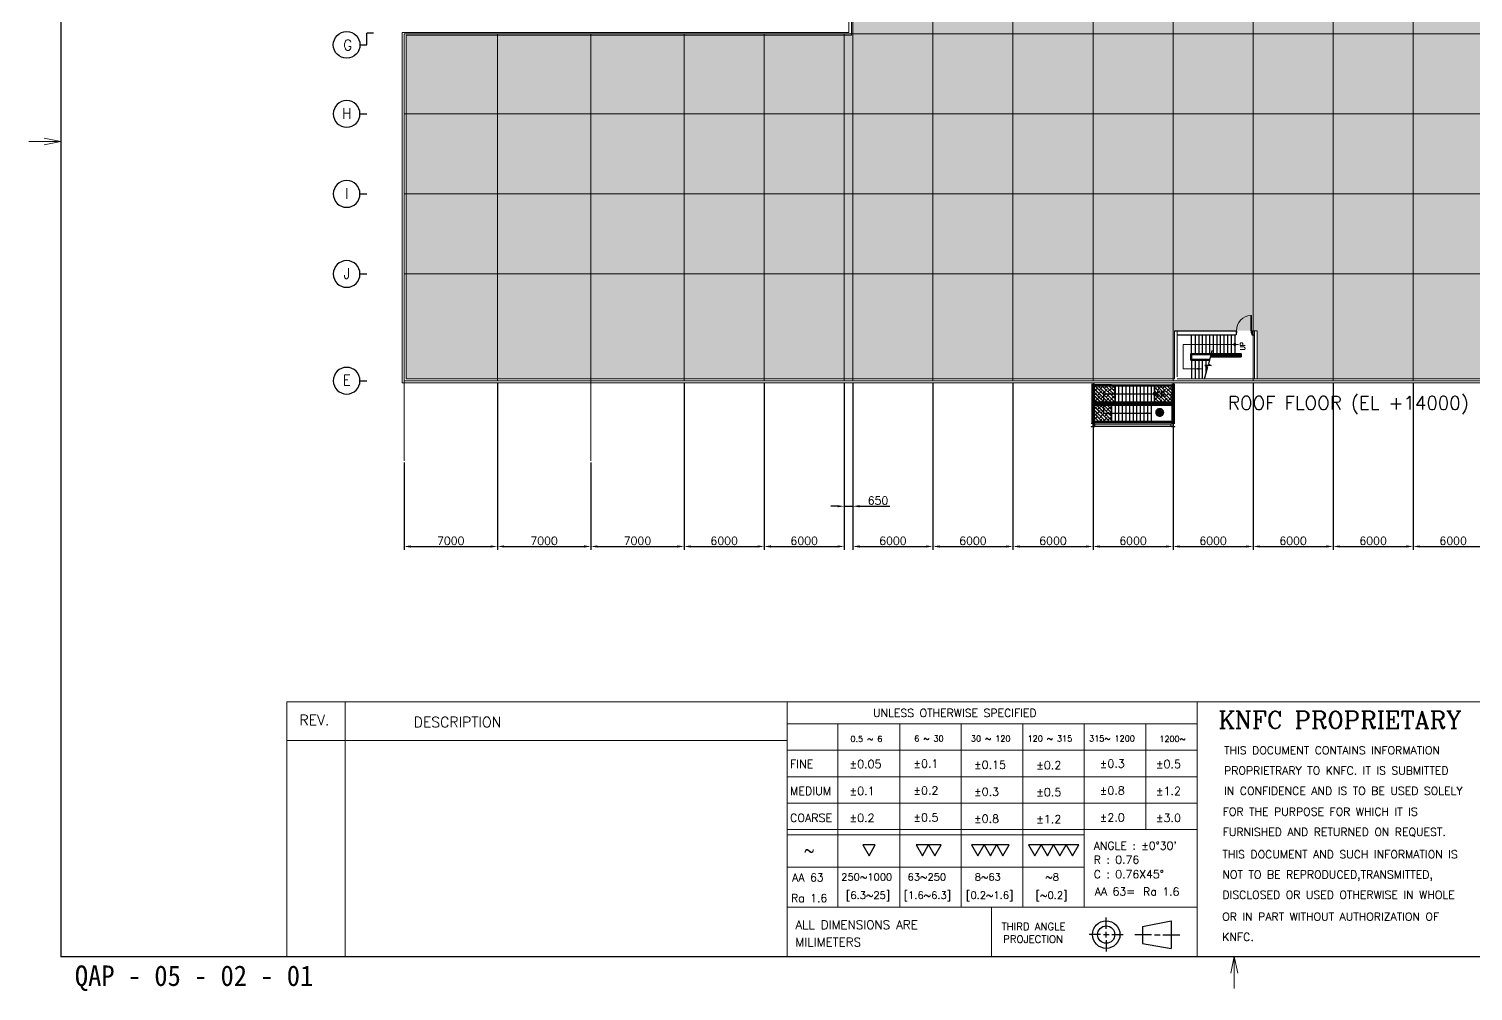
# Model space of a CAD drawing. Extents: x -59767 to 1106559, y -1290 to 1129522.
# Drawn here: x 435 to 108703, y 658654 to 730790 of the extents above; entities that cross this region are included whole.
import ezdxf
from ezdxf.enums import TextEntityAlignment as Align

# ---------------------------------------------------------------- set-up
doc = ezdxf.new("R2010")
doc.units = 0
doc.linetypes.add('CENTER', pattern=[2, 1.25, -0.25, 0.25, -0.25])
doc.linetypes.add('PHANTOMX2', pattern=[5, 2.5, -0.5, 0.5, -0.5, 0.5, -0.5])
doc.layers.get('0').update_dxf_attribs({"linetype": 'CONTINUOUS', "lineweight": 9})
doc.layers.get('Defpoints').update_dxf_attribs({"linetype": 'CONTINUOUS', "lineweight": 9})
for name, color, linetype in [('1', 2, 'CONTINUOUS'), ('15', 1, 'CONTINUOUS'), ('7', 7, 'CONTINUOUS'), ('CY', 4, 'CONTINUOUS'), ('DIM', 7, 'CONTINUOUS'), ('M', 6, 'CONTINUOUS'), ('W-FIN', 4, 'CONTINUOUS'), ('WINDOW', 6, 'CONTINUOUS')]:
    doc.layers.add(name, color=color, linetype=linetype)
for name, color, linetype, lineweight in [('CENTER', 1, 'CENTER', 9), ('COL', 4, 'CONTINUOUS', 5), ('TEXT', 3, 'CONTINUOUS', 9), ('WALL', 7, 'CONTINUOUS', 9), ('WALL_200', 3, 'CONTINUOUS', 9), ('WALL_300', 7, 'CONTINUOUS', 9), ('중간선', 5, 'CONTINUOUS', 9), ('중심선', 1, 'CENTER', 9), ('치수선', 6, 'CONTINUOUS', 9)]:
    doc.layers.add(name, color=color, linetype=linetype, lineweight=lineweight)
doc.styles.add('ROMANC', font='romanc.shx', dxfattribs={"bigfont": 'whtgtxt.shx'})
doc.styles.add('ROMANS', font='romans.shx', dxfattribs={"bigfont": 'whgtxt.shx'})
doc.styles.get("Standard").update_dxf_attribs({"font": 'romans.shx', "bigfont": 'whtgtxt.shx'})
doc.styles.add('굴림체', font='')
doc.styles.get('굴림체').set_extended_font_data('GulimChe')
doc.dimstyles.new('ISO-25', dxfattribs={"dimscale": 200, "dimtxt": 3, "dimasz": 2.5, "dimexe": 1.25, "dimexo": 0.625, "dimtad": 1, "dimdec": 0, "dimdsep": 46, "dimtxsty": 'Standard', "dimcen": 2.5, "dimadec": 0, "dimazin": 0, "dimtp": 0.1, "dimtm": 0.1, "dimtfac": 0.6, "dimtdec": 0, "dimtmove": 0, "dimatfit": 3, "dimfxl": 1, "dimtvp": 1, "dimtolj": 1, "dimarcsym": 0})

# ---------------------------------------------------------------- blocks, each defined once
blk = doc.blocks.new('*D296')
at = {"layer": 'Defpoints', "color": 0}
for p in [(35558, 704415), (28558, 698415), (35558, 691987)]:
    blk.add_point(p, dxfattribs=at)
at = {"layer": '치수선', "color": 0, "lineweight": -2}
for p, q in [((35558, 704290), (35558, 691737)), ((28558, 698290), (28558, 691737)), ((29058, 691987), (35058, 691987))]:
    blk.add_line(p, q, dxfattribs=at)
at = {"layer": '치수선', "color": 0}
for points in [[(29058, 692070), (29058, 691904), (28558, 691987)], [(35058, 691904), (35058, 692070), (35558, 691987)]]:
    blk.add_solid(points, dxfattribs=at)
at = {"layer": '치수선', "color": 0, "insert": (32058, 692412), "char_height": 600, "attachment_point": 5}
blk.add_mtext('\\A1;7000', dxfattribs=at)
blk = doc.blocks.new('*D297')
at = {"layer": 'Defpoints', "color": 0}
for p in [(35558, 704115), (42558, 698415), (42558, 691987)]:
    blk.add_point(p, dxfattribs=at)
at = {"layer": '치수선', "color": 0, "lineweight": -2}
for p, q in [((35558, 703990), (35558, 691737)), ((42558, 698290), (42558, 691737)), ((36058, 691987), (42058, 691987))]:
    blk.add_line(p, q, dxfattribs=at)
at = {"layer": '치수선', "color": 0}
for points in [[(36058, 692070), (36058, 691904), (35558, 691987)], [(42058, 691904), (42058, 692070), (42558, 691987)]]:
    blk.add_solid(points, dxfattribs=at)
at = {"layer": '치수선', "color": 0, "insert": (39058, 692412), "char_height": 600, "attachment_point": 5}
blk.add_mtext('\\A1;7000', dxfattribs=at)
blk = doc.blocks.new('*D298')
at = {"layer": 'Defpoints', "color": 0}
for p in [(49558, 704415), (42558, 698415), (49558, 691987)]:
    blk.add_point(p, dxfattribs=at)
at = {"layer": '치수선', "color": 0, "lineweight": -2}
for p, q in [((49558, 704290), (49558, 691737)), ((42558, 698290), (42558, 691737)), ((43058, 691987), (49058, 691987))]:
    blk.add_line(p, q, dxfattribs=at)
at = {"layer": '치수선', "color": 0}
for points in [[(43058, 692070), (43058, 691904), (42558, 691987)], [(49058, 691904), (49058, 692070), (49558, 691987)]]:
    blk.add_solid(points, dxfattribs=at)
at = {"layer": '치수선', "color": 0, "insert": (46058, 692412), "char_height": 600, "attachment_point": 5}
blk.add_mtext('\\A1;7000', dxfattribs=at)
blk = doc.blocks.new('*D299')
at = {"layer": 'Defpoints', "color": 0}
for p in [(49558, 704415), (55558, 704415), (55558, 691987)]:
    blk.add_point(p, dxfattribs=at)
at = {"layer": '치수선', "color": 0, "lineweight": -2}
for p, q in [((49558, 704290), (49558, 691737)), ((55558, 704290), (55558, 691737)), ((50058, 691987), (55058, 691987))]:
    blk.add_line(p, q, dxfattribs=at)
at = {"layer": '치수선', "color": 0}
for points in [[(50058, 692070), (50058, 691904), (49558, 691987)], [(55058, 691904), (55058, 692070), (55558, 691987)]]:
    blk.add_solid(points, dxfattribs=at)
at = {"layer": '치수선', "color": 0, "insert": (52558, 692412), "char_height": 600, "attachment_point": 5}
blk.add_mtext('\\A1;6000', dxfattribs=at)
blk = doc.blocks.new('*D300')
at = {"layer": 'Defpoints', "color": 0}
for p in [(55558, 704415), (61558, 704415), (61558, 691987)]:
    blk.add_point(p, dxfattribs=at)
at = {"layer": '치수선', "color": 0, "lineweight": -2}
for p, q in [((55558, 704290), (55558, 691737)), ((61558, 704290), (61558, 691737)), ((56058, 691987), (61058, 691987))]:
    blk.add_line(p, q, dxfattribs=at)
at = {"layer": '치수선', "color": 0}
for points in [[(56058, 692070), (56058, 691904), (55558, 691987)], [(61058, 691904), (61058, 692070), (61558, 691987)]]:
    blk.add_solid(points, dxfattribs=at)
at = {"layer": '치수선', "color": 0, "insert": (58558, 692412), "char_height": 600, "attachment_point": 5}
blk.add_mtext('\\A1;6000', dxfattribs=at)
blk = doc.blocks.new('*D301')
at = {"layer": 'Defpoints', "color": 0}
for p in [(62208, 704415), (68208, 704415), (68208, 691987)]:
    blk.add_point(p, dxfattribs=at)
at = {"layer": '치수선', "color": 0, "lineweight": -2}
for p, q in [((62208, 704290), (62208, 691737)), ((68208, 704290), (68208, 691737)), ((62708, 691987), (67708, 691987))]:
    blk.add_line(p, q, dxfattribs=at)
at = {"layer": '치수선', "color": 0}
for points in [[(62708, 692070), (62708, 691904), (62208, 691987)], [(67708, 691904), (67708, 692070), (68208, 691987)]]:
    blk.add_solid(points, dxfattribs=at)
at = {"layer": '치수선', "color": 0, "insert": (65208, 692412), "char_height": 600, "attachment_point": 5}
blk.add_mtext('\\A1;6000', dxfattribs=at)
blk = doc.blocks.new('*D302')
at = {"layer": 'Defpoints', "color": 0}
for p in [(68208, 704415), (74208, 704415), (74208, 691987)]:
    blk.add_point(p, dxfattribs=at)
at = {"layer": '치수선', "color": 0, "lineweight": -2}
for p, q in [((68208, 704290), (68208, 691737)), ((74208, 704290), (74208, 691737)), ((68708, 691987), (73708, 691987))]:
    blk.add_line(p, q, dxfattribs=at)
at = {"layer": '치수선', "color": 0}
for points in [[(68708, 692070), (68708, 691904), (68208, 691987)], [(73708, 691904), (73708, 692070), (74208, 691987)]]:
    blk.add_solid(points, dxfattribs=at)
at = {"layer": '치수선', "color": 0, "insert": (71208, 692412), "char_height": 600, "attachment_point": 5}
blk.add_mtext('\\A1;6000', dxfattribs=at)
blk = doc.blocks.new('*D303')
at = {"layer": 'Defpoints', "color": 0}
for p in [(74208, 704415), (80208, 704415), (80208, 691987)]:
    blk.add_point(p, dxfattribs=at)
at = {"layer": '치수선', "color": 0, "lineweight": -2}
for p, q in [((74208, 704290), (74208, 691737)), ((80208, 704290), (80208, 691737)), ((74708, 691987), (79708, 691987))]:
    blk.add_line(p, q, dxfattribs=at)
at = {"layer": '치수선', "color": 0}
for points in [[(74708, 692070), (74708, 691904), (74208, 691987)], [(79708, 691904), (79708, 692070), (80208, 691987)]]:
    blk.add_solid(points, dxfattribs=at)
at = {"layer": '치수선', "color": 0, "insert": (77208, 692412), "char_height": 600, "attachment_point": 5}
blk.add_mtext('\\A1;6000', dxfattribs=at)
blk = doc.blocks.new('*D304')
at = {"layer": 'Defpoints', "color": 0}
for p in [(80208, 704415), (86208, 704415), (86208, 691987)]:
    blk.add_point(p, dxfattribs=at)
at = {"layer": '치수선', "color": 0, "lineweight": -2}
for p, q in [((80208, 704290), (80208, 691737)), ((86208, 704290), (86208, 691737)), ((80708, 691987), (85708, 691987))]:
    blk.add_line(p, q, dxfattribs=at)
at = {"layer": '치수선', "color": 0}
for points in [[(80708, 692070), (80708, 691904), (80208, 691987)], [(85708, 691904), (85708, 692070), (86208, 691987)]]:
    blk.add_solid(points, dxfattribs=at)
at = {"layer": '치수선', "color": 0, "insert": (83208, 692412), "char_height": 600, "attachment_point": 5}
blk.add_mtext('\\A1;6000', dxfattribs=at)
blk = doc.blocks.new('*D305')
at = {"layer": 'Defpoints', "color": 0}
for p in [(86208, 704415), (92208, 704415), (92208, 691987)]:
    blk.add_point(p, dxfattribs=at)
at = {"layer": '치수선', "color": 0, "lineweight": -2}
for p, q in [((86208, 704290), (86208, 691737)), ((92208, 704290), (92208, 691737)), ((86708, 691987), (91708, 691987))]:
    blk.add_line(p, q, dxfattribs=at)
at = {"layer": '치수선', "color": 0}
for points in [[(86708, 692070), (86708, 691904), (86208, 691987)], [(91708, 691904), (91708, 692070), (92208, 691987)]]:
    blk.add_solid(points, dxfattribs=at)
at = {"layer": '치수선', "color": 0, "insert": (89208, 692412), "char_height": 600, "attachment_point": 5}
blk.add_mtext('\\A1;6000', dxfattribs=at)
blk = doc.blocks.new('*D306')
at = {"layer": 'Defpoints', "color": 0}
for p in [(98208, 704415), (104208, 704415), (104208, 691987)]:
    blk.add_point(p, dxfattribs=at)
at = {"layer": '치수선', "color": 0, "lineweight": -2}
for p, q in [((98208, 704290), (98208, 691737)), ((104208, 704290), (104208, 691737)), ((98708, 691987), (103708, 691987))]:
    blk.add_line(p, q, dxfattribs=at)
at = {"layer": '치수선', "color": 0}
for points in [[(98708, 692070), (98708, 691904), (98208, 691987)], [(103708, 691904), (103708, 692070), (104208, 691987)]]:
    blk.add_solid(points, dxfattribs=at)
at = {"layer": '치수선', "color": 0, "insert": (101208, 692412), "char_height": 600, "attachment_point": 5}
blk.add_mtext('\\A1;6000', dxfattribs=at)
blk = doc.blocks.new('*D307')
at = {"layer": 'Defpoints', "color": 0}
for p in [(104208, 704415), (110208, 704415), (110208, 691987)]:
    blk.add_point(p, dxfattribs=at)
at = {"layer": '치수선', "color": 0, "lineweight": -2}
for p, q in [((104208, 704290), (104208, 691737)), ((110208, 704290), (110208, 691737)), ((104708, 691987), (109708, 691987))]:
    blk.add_line(p, q, dxfattribs=at)
at = {"layer": '치수선', "color": 0}
for points in [[(104708, 692070), (104708, 691904), (104208, 691987)], [(109708, 691904), (109708, 692070), (110208, 691987)]]:
    blk.add_solid(points, dxfattribs=at)
at = {"layer": '치수선', "color": 0, "insert": (107208, 692412), "char_height": 600, "attachment_point": 5}
blk.add_mtext('\\A1;6000', dxfattribs=at)
blk = doc.blocks.new('*D308')
at = {"layer": 'Defpoints', "color": 0}
for p in [(61558, 704415), (62208, 704415), (62208, 695004)]:
    blk.add_point(p, dxfattribs=at)
at = {"layer": '치수선', "color": 0, "lineweight": -2}
for p, q in [((61558, 704290), (61558, 694754)), ((62208, 704290), (62208, 694754)), ((61058, 695004), (60558, 695004)), ((61558, 695004), (62208, 695004)), ((62708, 695004), (64970, 695004))]:
    blk.add_line(p, q, dxfattribs=at)
at = {"layer": '치수선', "color": 0}
for points in [[(61058, 694921), (61058, 695088), (61558, 695004)], [(62708, 695088), (62708, 694921), (62208, 695004)]]:
    blk.add_solid(points, dxfattribs=at)
at = {"layer": '치수선', "color": 0, "insert": (64089, 695429), "char_height": 600, "attachment_point": 5}
blk.add_mtext('\\A1;650', dxfattribs=at)
blk = doc.blocks.new('*D326')
at = {"layer": 'Defpoints', "color": 0}
for p in [(92208, 704415), (98208, 704415), (98208, 691987)]:
    blk.add_point(p, dxfattribs=at)
at = {"layer": '치수선', "color": 0, "lineweight": -2}
for p, q in [((92208, 704290), (92208, 691737)), ((98208, 704290), (98208, 691737)), ((92708, 691987), (97708, 691987))]:
    blk.add_line(p, q, dxfattribs=at)
at = {"layer": '치수선', "color": 0}
for points in [[(92708, 692070), (92708, 691904), (92208, 691987)], [(97708, 691904), (97708, 692070), (98208, 691987)]]:
    blk.add_solid(points, dxfattribs=at)
at = {"layer": '치수선', "color": 0, "insert": (95208, 692412), "char_height": 600, "attachment_point": 5}
blk.add_mtext('\\A1;6000', dxfattribs=at)
blk = doc.blocks.new('31')
blk.add_lwpolyline([(0, 0), (1.73, 3), (-1.73, 3)], close=True)
blk = doc.blocks.new('BUBBLE')
blk.add_line((0, -600), (0, -900))
blk.add_circle((0, 0), 600)
blk = doc.blocks.new('ARR')
blk.add_solid([(3, -0.5), (3, 0.5), (0, 0)])
blk = doc.blocks.new('DOT5')
at = {"ltscale": 0.5}
h = blk.add_hatch(color=256, dxfattribs=at)
h.dxf.hatch_style = 1
h.paths.add_polyline_path([(-7579, 38839, 1), (-7339, 38839, 1)])
at = {"color": 0, "ltscale": 0.5}
blk.add_circle((-7459, 38839), 120, dxfattribs=at)

msp = doc.modelspace()

# ---------------------------------------------------------------- hatches: boundary and pattern name
at = {"layer": 'CENTER', "linetype": 'CENTER'}
h = msp.add_hatch(dxfattribs=at)
h.set_pattern_fill('ANGLE', color=2, scale=200)
h.set_pattern_definition([(0, (244412.6, 0), (0, 1397), [1016, -381]), (90, (244412.6, 0), (-1397, 9e-14), [1016, -381])])
h.paths.add_polyline_path([(62108.2, 766915.3), (62108.2, 730315.3), (29679.9, 730315.3), (28707.1, 730315.3), (28707.1, 704565.3), (86308.2, 704565.3), (86308.8, 708166.1), (92508.1, 708166.1), (92508.1, 704565.3), (110058.2, 704565.3), (110058.2, 766915.3)])
at = {"layer": 'M', "ltscale": 0.5}
h = msp.add_hatch(dxfattribs=at)
h.set_pattern_fill('ANSI38', color=6, scale=1500, angle=270)
h.set_pattern_definition([(315, (-57484.17, 635034.5), (132.58252, 132.58252), []), (45, (-57484.17, 635034.5), (132.58252, 397.74756), [468.75, -281.25])])
h.paths.add_polyline_path([(80132.7, 704114.5), (80132.7, 701304.5), (81587.7, 701304.5), (81587.7, 702834.5), (81857.7, 702834.5), (81857.7, 704034.5), (81587.7, 704034.5), (81587.7, 704114.5), (80207.7, 704114.5)])
h = msp.add_hatch(dxfattribs=at)
h.set_pattern_fill('ANSI38', color=6, scale=1500, angle=270)
h.set_pattern_definition([(315, (-57483.68, 635034.5), (132.58252, 132.58252), []), (45, (-57483.68, 635034.5), (132.58252, 397.74756), [468.75, -281.25])])
h.paths.add_polyline_path([(80133.2, 704114.5), (80133.2, 701304.5), (81588.2, 701304.5), (81588.2, 702834.5), (81858.2, 702834.5), (81858.2, 704034.5), (81588.2, 704034.5), (81588.2, 704114.5), (80208.2, 704114.5)])
h = msp.add_hatch(dxfattribs=at)
h.set_pattern_fill('ANSI38', color=6, scale=1500, angle=270)
h.set_pattern_definition([(315, (-57349.17, 635034.5), (132.58252, 132.58252), []), (45, (-57349.17, 635034.5), (132.58252, 397.74756), [468.75, -281.25])])
h.paths.add_polyline_path([(84827.7, 704114.5), (84827.7, 702754.5), (86282.7, 702754.5), (86282.7, 704114.5)])
h = msp.add_hatch(dxfattribs=at)
h.set_pattern_fill('ANSI38', color=6, scale=1500, angle=270)
h.set_pattern_definition([(315, (-57348.68, 635034.5), (132.58252, 132.58252), []), (45, (-57348.68, 635034.5), (132.58252, 397.74756), [468.75, -281.25])])
h.paths.add_polyline_path([(84828.2, 704114.5), (84828.2, 702754.5), (86283.2, 702754.5), (86283.2, 704114.5)])

# ---------------------------------------------------------------- linework, layer by layer
for p, q in [((2838.9, 722344.3), (435.4, 722344.3)), ((57275.9, 667950.2), (79550.5, 667950.2)), ((90796.7, 661256.2), (90796.7, 658852.8))]:
    msp.add_line(p, q)
at = {"linetype": 'Continuous'}
for p, q in [((2838.9, 722344.3), (1592.7, 722603.1)), ((2838.9, 722344.3), (1592.7, 722085.6)), ((19785.2, 680334.3), (19785.2, 661293)), ((19785.2, 680334.3), (178641.1, 680334.3)), ((24137.5, 680334.3), (24137.5, 661293)), ((57275.9, 680334.3), (57275.9, 661293)), ((88021.6, 680334.3), (88021.6, 661293)), ((57275.9, 678693.5), (88021.6, 678693.5)), ((61090.5, 678693.5), (61090.5, 664948.7)), ((65724.8, 678693.5), (65724.8, 664948.7)), ((70333.4, 678693.5), (70333.4, 664948.7)), ((74941.9, 678693.5), (74941.9, 664948.7)), ((79550.5, 678693.5), (79550.5, 664948.7)), ((84159, 678693.5), (84159, 670766.8)), ((19785.2, 677433.2), (57275.9, 677433.2)), ((57275.9, 676711.9), (88021.6, 676711.9)), ((57275.9, 674730.2), (88021.6, 674730.2)), ((57275.9, 672748.5), (88021.6, 672748.5)), ((57275.9, 670766.8), (88021.6, 670766.8)), ((57275.9, 670376.5), (79550.5, 670376.5)), ((57275.9, 664948.7), (88021.6, 664948.7)), ((72606.6, 664948.7), (72606.6, 661293)), ((90796.7, 661256.2), (90537.9, 660010.1)), ((90796.7, 661256.2), (91055.4, 660010.1))]:
    msp.add_line(p, q, dxfattribs=at)
at = {"color": 3, "linetype": 'PHANTOMX2', "ltscale": 2}
for p, q in [((80167.7, 704074.5), (80167.7, 701344.5)), ((80167.7, 704074.5), (86247.7, 704074.5)), ((80168.2, 704074.5), (80168.2, 701344.5)), ((80168.2, 704074.5), (86248.2, 704074.5)), ((86247.7, 702794.5), (86247.7, 704074.5)), ((86248.2, 702794.5), (86248.2, 704074.5)), ((81487.7, 702794.5), (81487.7, 702624.5)), ((81487.7, 702794.5), (86247.7, 702794.5)), ((81488.2, 702794.5), (81488.2, 702624.5)), ((81488.2, 702794.5), (86248.2, 702794.5)), ((84927.7, 702754.5), (84927.7, 702624.5)), ((84928.2, 702754.5), (84928.2, 702624.5)), ((81487.7, 702624.5), (84927.7, 702624.5)), ((81488.2, 702624.5), (84928.2, 702624.5)), ((80167.7, 701344.5), (86132.7, 701344.5)), ((80168.2, 701344.5), (86133.2, 701344.5))]:
    msp.add_line(p, q, dxfattribs=at)
at = {"const_width": 337.5}
for points in [[(85206.8, 701869.6, 1), (85206.8, 702207.1, 1)], [(85207.3, 701869.6, 1), (85207.3, 702207.1, 1)]]:
    msp.add_lwpolyline(points, format="xyb", close=True, dxfattribs=at)
at = {"layer": '1', "linetype": 'Continuous'}
for p, q in [((86308.2, 708166.1, 0.2), (90944.6, 708165.3, -4.5)), ((90944.6, 708165.3, -1.5), (90944.6, 707865.3, -4.5)), ((92107.6, 708165.3, -1.5), (92107.6, 707865.3, -4.5)), ((86508.2, 707866.1), (90833.2, 707866.1)), ((92107.6, 707866.2, -1.5), (92307.7, 707866.1)), ((83909.8, 663510.3), (86068.8, 663922.7)), ((86068.8, 663922.7), (86068.8, 661859.7)), ((83909.8, 663510.3), (83909.8, 662214.8)), ((83909.9, 662214.8), (86068.8, 661859.6))]:
    msp.add_line(p, q, dxfattribs=at)
at = {"layer": '1'}
for p, q in [((87593.2, 706391.1), (87593.2, 707866.1)), ((87863.2, 707866.1), (87863.2, 706391.1)), ((88133.2, 707866.1), (88133.2, 706391.1)), ((88403.2, 707866.1), (88403.2, 706391.1)), ((88673.2, 707866.1), (88673.2, 706391.1)), ((88943.2, 707866.1), (88943.2, 706391.1)), ((89213.2, 707866.1), (89213.2, 706391.1)), ((89483.2, 707866.1), (89483.2, 706391.1)), ((89753.2, 707866.1), (89753.2, 706391.1)), ((90023.2, 707866.1), (90023.2, 706391.1)), ((90293.2, 707866.1), (90293.2, 706391.1)), ((90563.2, 707866.1), (90563.2, 706391.1)), ((90833.2, 707866.1), (90833.2, 706391.1)), ((87538.2, 705966.1), (87538.2, 706466.1)), ((87538.2, 706466.1), (91308.2, 706466.1)), ((87538.2, 705966.1), (88959.3, 705966.1)), ((87588.2, 706016.1), (87588.2, 706416.1)), ((87588.2, 706416.1), (91258.2, 706416.1)), ((87588.2, 706016.1), (88972.7, 706016.1)), ((87593.2, 706391.1), (87593.2, 704566.1)), ((87613.2, 706391.1), (91233.2, 706391.1)), ((87613.2, 706041.1), (88979.4, 706041.1)), ((87863.2, 706041.1), (87863.2, 704566.1)), ((88133.2, 706041.1), (88133.2, 704566.1)), ((88403.2, 706041.1), (88403.2, 704566.1)), ((88673.2, 706041.1), (88673.2, 705014.5)), ((89026.3, 706216.1), (91308.2, 706216.1)), ((89039.7, 706266.1), (91258.2, 706266.1)), ((89046.4, 706291.1), (91233.2, 706291.1)), ((91258.2, 706416.1), (91258.2, 706266.1)), ((91308.2, 706466.1), (91308.2, 706216.1)), ((81197, 663317.7), (81197, 664170.7)), ((80770.5, 662891.2), (79917.4, 662891.2)), ((80983.8, 662891.2), (81410.3, 662891.2)), ((81197, 662677.9), (81197, 663104.4)), ((81623.5, 662891.2), (82476.6, 662891.2)), ((84601.1, 662862.5), (83351.7, 662862.5)), ((84814.4, 662862.5), (85240.9, 662862.5)), ((85454.2, 662862.5), (86716.9, 662862.5)), ((81197, 662464.7), (81197, 661611.6))]:
    msp.add_line(p, q, dxfattribs=at)
msp.add_lwpolyline([(89128, 706670.2), (88855.7, 705653.9), (89063.5, 705543.5), (88823.2, 705553.6), (88583, 705563.7), (88790.8, 705453.4), (88534.7, 704497.5)], dxfattribs=at)
at = {"layer": '1', "linetype": 'Continuous'}
for radius in [1031.5, 647.7]:
    msp.add_circle((81197, 662891.2), radius, dxfattribs=at)
at = {"layer": '15'}
for p, q in [((2838.9, 783457.6), (2838.9, 661231)), ((2838.9, 661256.2), (178754.5, 661256.2))]:
    msp.add_line(p, q, dxfattribs=at)
at = {"layer": 'COL', "color": 2, "linetype": 'Continuous'}
for points in [[(80187.2, 700973.5, 0.41421356), (80203.2, 700989.5), (80203.2, 701179.5, 0.41421356), (80187.2, 701195.5), (80082.7, 701195.5), (80082.7, 701209.5), (80332.7, 701209.5), (80332.7, 701195.5), (80228.2, 701195.5, 0.41421356), (80212.2, 701179.5), (80212.2, 700989.5, 0.41421356), (80228.2, 700973.5), (80332.7, 700973.5), (80332.7, 700959.5), (80082.7, 700959.5), (80082.7, 700973.5)], [(80187.7, 700973.5, 0.41421356), (80203.7, 700989.5), (80203.7, 701179.5, 0.41421356), (80187.7, 701195.5), (80083.2, 701195.5), (80083.2, 701209.5), (80333.2, 701209.5), (80333.2, 701195.5), (80228.7, 701195.5, 0.41421356), (80212.7, 701179.5), (80212.7, 700989.5, 0.41421356), (80228.7, 700973.5), (80333.2, 700973.5), (80333.2, 700959.5), (80083.2, 700959.5), (80083.2, 700973.5)], [(86187.2, 700973.5, 0.41421356), (86203.2, 700989.5), (86203.2, 701179.5, 0.41421356), (86187.2, 701195.5), (86082.7, 701195.5), (86082.7, 701209.5), (86332.7, 701209.5), (86332.7, 701195.5), (86228.2, 701195.5, 0.41421356), (86212.2, 701179.5), (86212.2, 700989.5, 0.41421356), (86228.2, 700973.5), (86332.7, 700973.5), (86332.7, 700959.5), (86082.7, 700959.5), (86082.7, 700973.5)], [(86187.7, 700973.5, 0.41421356), (86203.7, 700989.5), (86203.7, 701179.5, 0.41421356), (86187.7, 701195.5), (86083.2, 701195.5), (86083.2, 701209.5), (86333.2, 701209.5), (86333.2, 701195.5), (86228.7, 701195.5, 0.41421356), (86212.7, 701179.5), (86212.7, 700989.5, 0.41421356), (86228.7, 700973.5), (86333.2, 700973.5), (86333.2, 700959.5), (86083.2, 700959.5), (86083.2, 700973.5)]]:
    msp.add_lwpolyline(points, format="xyb", close=True, dxfattribs=at)
at = {"layer": 'CY', "ltscale": 0.5}
for p, q in [((80132.7, 704184.5), (80132.7, 701219.5)), ((80133.2, 704184.5), (80133.2, 701219.5)), ((80282.7, 704184.5), (80282.7, 701219.5)), ((80283.2, 704184.5), (80283.2, 701219.5)), ((80292.7, 704034.5), (80292.7, 704114.5)), ((80293.2, 704034.5), (80293.2, 704114.5)), ((86132.7, 704184.5), (86132.7, 704114.5)), ((86132.7, 702834.5), (86132.7, 704034.5)), ((86133.2, 704184.5), (86133.2, 704114.5)), ((86133.2, 702834.5), (86133.2, 704034.5)), ((86282.7, 704184.5), (86282.7, 701219.5)), ((86282.7, 704034.5), (86282.7, 704114.5)), ((86283.2, 704184.5), (86283.2, 701219.5)), ((86283.2, 704034.5), (86283.2, 704114.5)), ((80292.7, 702754.5), (80292.7, 702834.5)), ((80292.7, 702584.5), (80292.7, 702664.5)), ((80293.2, 702754.5), (80293.2, 702834.5)), ((80293.2, 702584.5), (80293.2, 702664.5)), ((80987.7, 703434.5), (84827.7, 703434.5)), ((80988.2, 703434.5), (84828.2, 703434.5)), ((86132.7, 702664.5), (86132.7, 702754.5)), ((86132.7, 702584.5), (86132.7, 702664.5)), ((86133.2, 702664.5), (86133.2, 702754.5)), ((86133.2, 702584.5), (86133.2, 702664.5)), ((86282.7, 702754.5), (86282.7, 702834.5)), ((86283.2, 702754.5), (86283.2, 702834.5)), ((80987.7, 701984.5), (84557.7, 701984.5)), ((80988.2, 701984.5), (84558.2, 701984.5)), ((86132.7, 701384.5), (86132.7, 702584.5)), ((86133.2, 701384.5), (86133.2, 702584.5)), ((80282.7, 701219.5), (80132.7, 701219.5)), ((80283.2, 701219.5), (80133.2, 701219.5)), ((80292.7, 701304.5), (80292.7, 701384.5)), ((80293.2, 701304.5), (80293.2, 701384.5)), ((80342.7, 701172), (86072.7, 701172)), ((80342.7, 700997), (80342.7, 701172)), ((80342.7, 700997), (86072.7, 700997)), ((80343.2, 701172), (86073.2, 701172)), ((80343.2, 700997), (80343.2, 701172)), ((80343.2, 700997), (86073.2, 700997)), ((86072.7, 700997), (86072.7, 701172)), ((86073.2, 700997), (86073.2, 701172)), ((86132.7, 701304.5), (86132.7, 701384.5)), ((86132.7, 701304.5), (86132.7, 701219.5)), ((86282.7, 701219.5), (86132.7, 701219.5)), ((86133.2, 701304.5), (86133.2, 701384.5)), ((86133.2, 701304.5), (86133.2, 701219.5)), ((86283.2, 701219.5), (86133.2, 701219.5))]:
    msp.add_line(p, q, dxfattribs=at)
at = {"layer": 'DIM', "linetype": 'Continuous'}
for p in [(26257.7, 730465.3), (25757.7, 729590.3)]:
    msp.add_line(p, (25757.7, 730465.3), dxfattribs=at)
at = {"layer": 'M', "color": 6, "ltscale": 0.5}
for points in [[(84827.7, 704114.5), (86282.7, 704114.5), (86282.7, 702754.5), (84827.7, 702754.5)], [(84828.2, 704114.5), (86283.2, 704114.5), (86283.2, 702754.5), (84828.2, 702754.5)]]:
    msp.add_lwpolyline(points, close=True, dxfattribs=at)
at = {"layer": 'W-FIN', "ltscale": 0.5}
for p, q in [((80292.7, 704114.5), (86282.7, 704114.5)), ((80292.7, 704034.5), (86282.7, 704034.5)), ((80293.2, 704114.5), (86283.2, 704114.5)), ((80293.2, 704034.5), (86283.2, 704034.5)), ((81587.7, 704114.5), (81587.7, 704034.5)), ((81588.2, 704114.5), (81588.2, 704034.5)), ((81857.7, 704034.5), (81857.7, 702834.5)), ((81858.2, 704034.5), (81858.2, 702834.5)), ((82127.7, 704034.5), (82127.7, 702834.5)), ((82128.2, 704034.5), (82128.2, 702834.5)), ((82397.7, 704034.5), (82397.7, 702834.5)), ((82398.2, 704034.5), (82398.2, 702834.5)), ((82667.7, 704034.5), (82667.7, 702834.5)), ((82668.2, 704034.5), (82668.2, 702834.5)), ((82937.7, 704034.5), (82937.7, 702834.5)), ((82938.2, 704034.5), (82938.2, 702834.5)), ((83207.7, 704034.5), (83207.7, 702834.5)), ((83208.2, 704034.5), (83208.2, 702834.5)), ((83477.7, 704034.5), (83477.7, 702834.5)), ((83478.2, 704034.5), (83478.2, 702834.5)), ((83747.7, 704034.5), (83747.7, 702834.5)), ((83748.2, 704034.5), (83748.2, 702834.5)), ((84017.7, 704034.5), (84017.7, 702834.5)), ((84018.2, 704034.5), (84018.2, 702834.5)), ((84287.7, 704034.5), (84287.7, 702834.5)), ((84288.2, 704034.5), (84288.2, 702834.5)), ((84557.7, 704034.5), (84557.7, 702834.5)), ((84558.2, 704034.5), (84558.2, 702834.5)), ((84827.7, 704114.5), (84827.7, 702664.5)), ((84828.2, 704114.5), (84828.2, 702664.5)), ((80292.7, 702834.5), (86282.7, 702834.5)), ((80292.7, 702754.5), (86282.7, 702754.5)), ((80292.7, 702664.5), (86132.7, 702664.5)), ((80293.2, 702834.5), (86283.2, 702834.5)), ((80293.2, 702754.5), (86283.2, 702754.5)), ((80293.2, 702664.5), (86133.2, 702664.5)), ((80987.7, 703434.5), (80987.7, 701984.5)), ((80988.2, 703434.5), (80988.2, 701984.5)), ((81587.7, 702834.5), (81587.7, 702664.5)), ((81587.7, 702664.5), (81587.7, 701304.5)), ((81588.2, 702834.5), (81588.2, 702664.5)), ((81588.2, 702664.5), (81588.2, 701304.5)), ((84827.7, 702664.5), (84827.7, 702584.5)), ((84828.2, 702664.5), (84828.2, 702584.5)), ((80292.7, 702584.5), (86132.7, 702584.5)), ((80293.2, 702584.5), (86133.2, 702584.5)), ((81857.7, 702584.5), (81857.7, 701384.5)), ((81858.2, 702584.5), (81858.2, 701384.5)), ((82127.7, 702584.5), (82127.7, 701384.5)), ((82128.2, 702584.5), (82128.2, 701384.5)), ((82397.7, 702584.5), (82397.7, 701384.5)), ((82398.2, 702584.5), (82398.2, 701384.5)), ((82667.7, 702584.5), (82667.7, 701384.5)), ((82668.2, 702584.5), (82668.2, 701384.5)), ((82937.7, 702584.5), (82937.7, 701384.5)), ((82938.2, 702584.5), (82938.2, 701384.5)), ((83207.7, 702584.5), (83207.7, 701384.5)), ((83208.2, 702584.5), (83208.2, 701384.5)), ((83477.7, 702584.5), (83477.7, 701384.5)), ((83478.2, 702584.5), (83478.2, 701384.5)), ((83747.7, 702584.5), (83747.7, 701384.5)), ((83748.2, 702584.5), (83748.2, 701384.5)), ((84017.7, 702584.5), (84017.7, 701384.5)), ((84018.2, 702584.5), (84018.2, 701384.5)), ((84287.7, 702584.5), (84287.7, 701384.5)), ((84288.2, 702584.5), (84288.2, 701384.5)), ((84557.7, 702584.5), (84557.7, 701384.5)), ((84558.2, 702584.5), (84558.2, 701384.5)), ((80292.7, 701384.5), (86132.7, 701384.5)), ((80292.7, 701304.5), (86132.7, 701304.5)), ((80293.2, 701384.5), (86133.2, 701384.5)), ((80293.2, 701304.5), (86133.2, 701304.5)), ((84827.7, 701384.5), (84827.7, 701304.5)), ((84828.2, 701384.5), (84828.2, 701304.5))]:
    msp.add_line(p, q, dxfattribs=at)
at = {"layer": 'WALL', "color": 0}
for p, q in [((92039.6, 708165.3), (92039.6, 709315.3)), ((92079.6, 709315.3), (92039.6, 709315.3)), ((92079.6, 708165.3), (92079.6, 709315.3)), ((90944.6, 708145.3), (90944.6, 707985.3)), ((92079.6, 708165.3), (92039.6, 708165.3)), ((92107.6, 708145.3), (92107.6, 707985.3))]:
    msp.add_line(p, q, dxfattribs=at)
at = {"layer": 'WALL', "color": 0, "ltscale": 0.5}
for p, q in [((86963.2, 705303.6), (86963.2, 707128.6)), ((91123.2, 707128.6, -1), (86963.2, 707128.6)), ((86963.2, 705303.6), (88423.2, 705303.6))]:
    msp.add_line(p, q, dxfattribs=at)
at = {"layer": 'WALL', "color": 0}
for points in [[(90944.6, 708165.3), (90944.6, 707965.3), (90972.6, 707965.3), (90972.6, 708005.3), (90984.6, 708005.3), (90984.6, 708125.3), (90972.6, 708125.3), (90972.6, 708165.3)], [(92107.6, 708165.3), (92107.6, 707965.3), (92079.6, 707965.3), (92079.6, 708005.3), (92067.6, 708005.3), (92067.6, 708125.3), (92079.6, 708125.3), (92079.6, 708165.3)]]:
    msp.add_lwpolyline(points, close=True, dxfattribs=at)
at = {"layer": 'WALL', "const_width": 112.5}
msp.add_lwpolyline([(90833.2, 707072.4, -1), (90833.2, 707184.9, -1)], format="xyb", close=True, dxfattribs=at)
at = {"layer": 'WALL', "color": 0}
msp.add_arc((92085.6, 708202), 1113.6, 92.365258, 181.886658, dxfattribs=at)
at = {"layer": 'WALL_200', "ltscale": 0.5}
for p, q in [((61908.2, 767215.3), (61908.2, 730515.3)), ((62108.2, 766915.3), (62108.2, 730315.3)), ((28407.1, 704265.3), (28407.1, 730515.3)), ((28407.1, 730515.3), (61908.2, 730515.3)), ((62108.2, 730315.3), (28707.1, 730315.3)), ((28707.2, 704565.3), (28707.1, 730315.3)), ((86308.2, 708166.1), (86308.2, 704565.3)), ((86508.2, 708166.1), (86508.2, 704714.5)), ((28407.1, 704265.3), (49858.2, 704265.3, -1)), ((28707.2, 704565.3), (42258.2, 704565.3)), ((42258.2, 704565.3, -1), (86308.2, 704565.3)), ((49858.2, 704265.3), (155007.5, 704265.3)), ((80508.2, 704265.3), (85908.1, 704265.3)), ((86508.1, 704565.3), (91908.2, 704565.3)), ((92508.1, 704565.3), (154711.5, 704565.3))]:
    msp.add_line(p, q, dxfattribs=at)
msp.add_lwpolyline([(92508.1, 708165.3), (92508.1, 704565.3), (92308.1, 704565.3), (92307.7, 708165.3)], close=True, dxfattribs=at)
at = {"layer": 'WALL_300', "linetype": 'Continuous', "lineweight": 9}
for p, q in [((80507.7, 704259.5), (85907.6, 704259.5)), ((80508.2, 704259.5), (85908.1, 704259.5)), ((86508.2, 704566.1), (92308.1, 704566.1))]:
    msp.add_line(p, q, dxfattribs=at)
at = {"layer": 'WINDOW', "ltscale": 0.5}
for points in [[(81587.7, 701304.5), (81587.7, 702834.5), (81857.7, 702834.5), (81857.7, 704034.5), (81587.7, 704034.5), (81587.7, 704114.5), (80207.7, 704114.5), (80132.7, 704114.5), (80132.7, 701304.5)], [(81588.2, 701304.5), (81588.2, 702834.5), (81858.2, 702834.5), (81858.2, 704034.5), (81588.2, 704034.5), (81588.2, 704114.5), (80208.2, 704114.5), (80133.2, 704114.5), (80133.2, 701304.5)]]:
    msp.add_lwpolyline(points, close=True, dxfattribs=at)
at = {"layer": '중간선', "color": 2}
for p, q in [((92039.6, 708165.3), (92307.7, 708165.3)), ((90944.6, 707865.3, -1.5), (90832.7, 707865.3)), ((91233.2, 706391.1), (91233.2, 706291.1))]:
    msp.add_line(p, q, dxfattribs=at)
at = {"layer": '중심선'}
for p, q in [((62208.2, 767912.6), (62208.2, 704415.3)), ((68208.2, 767912.6), (68208.2, 704415.3)), ((74208.2, 767912.6), (74208.2, 704415.3)), ((80208.2, 767912.6), (80208.2, 704415.3)), ((86208.2, 767912.6), (86208.2, 704415.3)), ((92208.2, 767912.6), (92208.2, 704415.3)), ((98208.2, 767912.6), (98208.2, 704415.3)), ((104208.2, 767912.6), (104208.2, 704415.3)), ((28557.7, 730415.3), (154858.2, 730415.3)), ((28557.7, 698415.3), (28557.7, 730415.3)), ((35557.7, 704415.3), (35557.7, 730415.3)), ((42558.2, 698415.3), (42558.2, 730415.3)), ((49558.2, 730415.3), (49558.2, 704415.3)), ((55558.2, 730415.3), (55558.2, 704415.3)), ((61558.2, 730415.3), (61558.2, 704415.3)), ((28557.7, 724415.3), (154858.2, 724415.3)), ((28557.7, 718415.3), (154858.2, 718415.3)), ((28557.7, 712415.3), (154858.2, 712415.3)), ((28557.7, 704415.3), (154858.2, 704415.3))]:
    msp.add_line(p, q, dxfattribs=at)

# ---------------------------------------------------------------- block references
at = {"color": 0, "xscale": -1, "rotation": 180}
for p in [(92286.7, 742273.7), (92287.2, 742273.7)]:
    msp.add_blockref('DOT5', p, dxfattribs=at)
at = {"layer": '1', "xscale": 272.0180361076714, "yscale": 272.0180361076714, "zscale": 272.0180361076714}
for p in [(63419.5, 668800.7), (67415, 668800.7), (68357.3, 668800.7), (71572.5, 668800.7), (72514.8, 668800.7), (73457.1, 668800.7), (75842.7, 668800.7), (76785, 668800.7), (77727.3, 668800.7), (78669.6, 668800.7)]:
    msp.add_blockref('31', p, dxfattribs=at)
at = {"layer": '7', "color": 7, "yscale": 1.666666666627862, "zscale": 1.666666666627862}
for p, xscale, rotation in [((24257.7, 729590.3), 1.666666666627862, 90), ((24257.7, 724415.3), -1.666666666627862, 89.99999999999984), ((24257.7, 718415.3), -1.666666666627862, 89.99999999999984), ((24257.7, 712415.3), -1.666666666627862, 89.99999999999984), ((24257.7, 704415.3), -1.666666666627862, 89.99999999999984)]:
    msp.add_blockref('BUBBLE', p, dxfattribs=dict(at, xscale=xscale, rotation=rotation))
at = {"layer": 'WALL', "xscale": 133.333333333343, "yscale": 133.333333333343, "zscale": 133.333333333343, "rotation": 180}
msp.add_blockref('ARR', (88423.2, 705303.6), dxfattribs=at)
at = {"layer": 'WALL', "xscale": -125, "yscale": 125, "zscale": 125}
for p in [(84557.7, 701984.5), (84558.2, 701984.5)]:
    msp.add_blockref('ARR', p, dxfattribs=at)

# ---------------------------------------------------------------- texts
at = {"color": 0, "ltscale": 0.5, "style": 'ROMANS', "width": 0.9}
msp.add_text('UP', height=375, rotation=90, dxfattribs=at).set_placement((91620.2, 706686.2))
for p in [(84977, 703245.1), (84977.5, 703245.1)]:
    msp.add_text('DN', height=375, dxfattribs=at).set_placement(p)
at = {"layer": '1', "linetype": 'Continuous'}
for s, height, style, p in [('REV.', 771.07, 'ROMANS', (20716.6, 678589)), ('DESCRIPTION', 771.075, 'ROMANS', (29281.7, 678440.9)), ('UNLESS OTHERWISE SPECIFIED', 598.44, 'ROMANS', (63719.8, 679206.8)), ('KNFC PROPRIETARY', 1305.687, 'ROMANC', (89606.6, 678330.6)), ('0.5 ~ 6', 443.39, 'ROMANS', (62022.4, 677335.1)), ('6 ~ 30', 443.39, 'ROMANS', (66808.3, 677365)), ('30 ~ 120', 443.39, 'ROMANS', (71055.9, 677365)), ('120 ~ 315', 443.39, 'ROMANS', (75303.4, 677365)), ('315~ 1200', 443.39, 'ROMANS', (79920.8, 677371.6)), ('1200~ ', 443.39, 'ROMANS', (85181.8, 677341.7)), ('THIS DOCUMENT CONTAINS INFORMATION', 598.44, 'ROMANS', (90033.2, 676406.1)), ('FINE', 609.66, 'ROMANS', (57492.9, 675373.2)), ('%%P0.05', 609.66, 'ROMANS', (61950.7, 675373.2)), ('%%P0.1', 609.66, 'ROMANS', (66736.6, 675403.1)), ('%%P0.15', 609.66, 'ROMANS', (71283.2, 675313.4)), ('%%P0.2', 609.66, 'ROMANS', (75949.5, 675283.5)), ('%%P0.3', 609.66, 'ROMANS', (80705.5, 675403.1)), ('%%P0.5', 609.66, 'ROMANS', (84923.1, 675373.2)), ('PROPRIETRARY TO KNFC. IT IS SUBMITTED', 598.44, 'ROMANS', (90033.2, 674886.1)), ('MEDIUM', 609.66, 'ROMANS', (57492.9, 673354.3)), ('%%P0.1', 609.66, 'ROMANS', (61950.7, 673354.3)), ('%%P0.2', 609.66, 'ROMANS', (66736.6, 673384.2)), ('%%P0.3', 609.66, 'ROMANS', (71283.2, 673294.6)), ('%%P0.5', 609.66, 'ROMANS', (75949.5, 673264.7)), ('%%P0.8', 609.66, 'ROMANS', (80705.5, 673384.2)), ('%%P1.2', 609.66, 'ROMANS', (84923.1, 673354.3)), ('IN CONFIDENCE AND IS TO BE USED SOLELY', 598.44, 'ROMANS', (90033.2, 673366.1)), ('FOR THE PURPOSE FOR WHICH IT IS', 598.44, 'ROMANS', (89934.6, 671806.7)), ('COARSE', 609.66, 'ROMANS', (57492.9, 671335.5)), ('%%P0.2', 609.66, 'ROMANS', (61950.7, 671335.5)), ('%%P0.5', 609.66, 'ROMANS', (66736.6, 671365.4)), ('%%P0.8', 609.66, 'ROMANS', (71283.2, 671275.7)), ('%%P1.2', 609.66, 'ROMANS', (75949.5, 671245.9)), ('%%P2.0', 609.66, 'ROMANS', (80705.5, 671365.4)), ('%%P3.0', 609.66, 'ROMANS', (84923.1, 671335.5)), ('FURNISHED AND RETURNED ON REQUEST.', 598.44, 'ROMANS', (89934.6, 670286.7)), ('~', 771.1, 'ROMANS', (58537.7, 668822)), ("ANGLE : %%P0%%D30'", 598.44, 'ROMANS', (80261.3, 669254.6)), ('THIS DOCUMENT AND SUCH INFORMATION IS', 598.44, 'ROMANS', (89907.8, 668612.6)), ('R : 0.76', 598.44, 'ROMANS', (80261.3, 668207.4)), ('AA 63', 598.44, 'ROMANS', (57656.4, 666874.1)), ('C : 0.76X45%%D', 598.44, 'ROMANS', (80261.3, 667119.9)), ('NOT TO BE REPRODUCED,TRANSMITTED,', 598.44, 'ROMANS', (89907.8, 667092.6)), ('Ra 1.6', 598.44, 'ROMANS', (57572.8, 665328.3)), ('AA 63=', 598.44, 'ROMANS', (80341.9, 665826.9)), ('Ra 1.6', 598.44, 'ROMANS', (83965.4, 665811.6)), ('DISCLOSED OR USED OTHERWISE IN WHOLE', 598.44, 'ROMANS', (89907.8, 665572.6)), ('ALL DIMENSIONS ARE', 652.843, 'ROMANS', (57893.3, 663303.7)), ('THIRD ANGLE', 556.887, 'ROMANS', (73355, 663212.6)), ('OR IN PART WITHOUT AUTHORIZATION OF', 598.44, 'ROMANS', (89896.1, 663936.5)), ('MILIMETERS', 652.84, 'ROMANS', (57893.3, 661994.4)), ('PROJECTION', 556.89, 'ROMANS', (73473.6, 662276.3)), ('KNFC.', 598.44, 'ROMANS', (89896.1, 662416.5))]:
    msp.add_text(s, height=height, dxfattribs=dict(at, style=style)).set_placement(p)
at = {"layer": '1'}
for s, height, style, p in [('250~1000', 544.04, 'ROMANS', (61333.6, 666934.9)), ('63~250', 544.04, 'ROMANS', (66308.1, 666934.9)), ('8~63', 544.04, 'ROMANS', (71342.2, 666934.9)), ('~8', 544.04, 'ROMANS', (76629.3, 666934.9)), ('[6.3~25]', 544.04, 'ROMANS', (61693.3, 665571.5)), ('[1.6~6.3]', 544.04, 'ROMANS', (66021.9, 665571.5)), ('[0.2~1.6]', 544.04, 'ROMANS', (70693.1, 665571.5)), ('[~0.2]', 544.04, 'ROMANS', (75912.7, 665571.5)), ('QAP - 05 - 02 - 01', 1536.181, '굴림체', (3883.5, 659040.4))]:
    msp.add_text(s, height=height, dxfattribs=dict(at, style=style)).set_placement(p)
at = {"layer": 'TEXT', "color": 7, "style": 'ROMANS', "width": 0.9}
for s, p in [('G', (24337.2, 729572.7)), ('H', (24269.4, 724454.7)), ('I', (24269.4, 718454.7)), ('J', (24269.4, 712454.7)), ('E', (24269.4, 704454.7))]:
    msp.add_text(s, height=800, dxfattribs=at).set_placement(p, align=Align.MIDDLE)
at = {"layer": 'TEXT'}
msp.add_text('ROOF FLOOR (EL +14000)', height=1000, dxfattribs=at).set_placement((99349.9, 702674.4), align=Align.MIDDLE)

# ---------------------------------------------------------------- dimensions: what is measured, and where the dimension line sits
at = {"layer": '치수선'}
for base, p1, p2, picture, middle in [((35557.7, 691987.2), (28557.7, 698415.3), (35557.7, 704415.3), '*D296', (32057.7, 692412.2)), ((42558.2, 691987.2), (35558.2, 704115.3), (42558.2, 698415.3), '*D297', (39058.2, 692412.2)), ((49558.2, 691987.2), (42558.2, 698415.3), (49558.2, 704415.3), '*D298', (46058.2, 692412.2)), ((55558.2, 691987.2), (49558.2, 704415.3), (55558.2, 704415.3), '*D299', (52558.2, 692412.2)), ((61558.2, 691987.2), (55558.2, 704415.3), (61558.2, 704415.3), '*D300', (58558.2, 692412.2)), ((62208.2, 695004.2), (61558.2, 704415.3), (62208.2, 704415.3), '*D308', (64089.2, 695429.2)), ((68208.2, 691987.2), (62208.2, 704415.3), (68208.2, 704415.3), '*D301', (65208.2, 692412.2)), ((74208.2, 691987.2), (68208.2, 704415.3), (74208.2, 704415.3), '*D302', (71208.2, 692412.2)), ((80208.2, 691987.2), (74208.2, 704415.3), (80208.2, 704415.3), '*D303', (77208.2, 692412.2)), ((86208.2, 691987.2), (80208.2, 704415.3), (86208.2, 704415.3), '*D304', (83208.2, 692412.2)), ((92208.2, 691987.2), (86208.2, 704415.3), (92208.2, 704415.3), '*D305', (89208.2, 692412.2)), ((98208.2, 691987.2), (92208.2, 704415.3), (98208.2, 704415.3), '*D326', (95208.2, 692412.2)), ((104208.2, 691987.2), (98208.2, 704415.3), (104208.2, 704415.3), '*D306', (101208.2, 692412.2)), ((110208.2, 691987.2), (104208.2, 704415.3), (110208.2, 704415.3), '*D307', (107208.2, 692412.2))]:
    dim = msp.add_linear_dim(base=base, p1=p1, p2=p2, dimstyle='ISO-25', dxfattribs=at)
    dim.commit()
    dim.dimension.update_dxf_attribs({"geometry": picture, "text_midpoint": middle})

doc.saveas('drawing.dxf')
